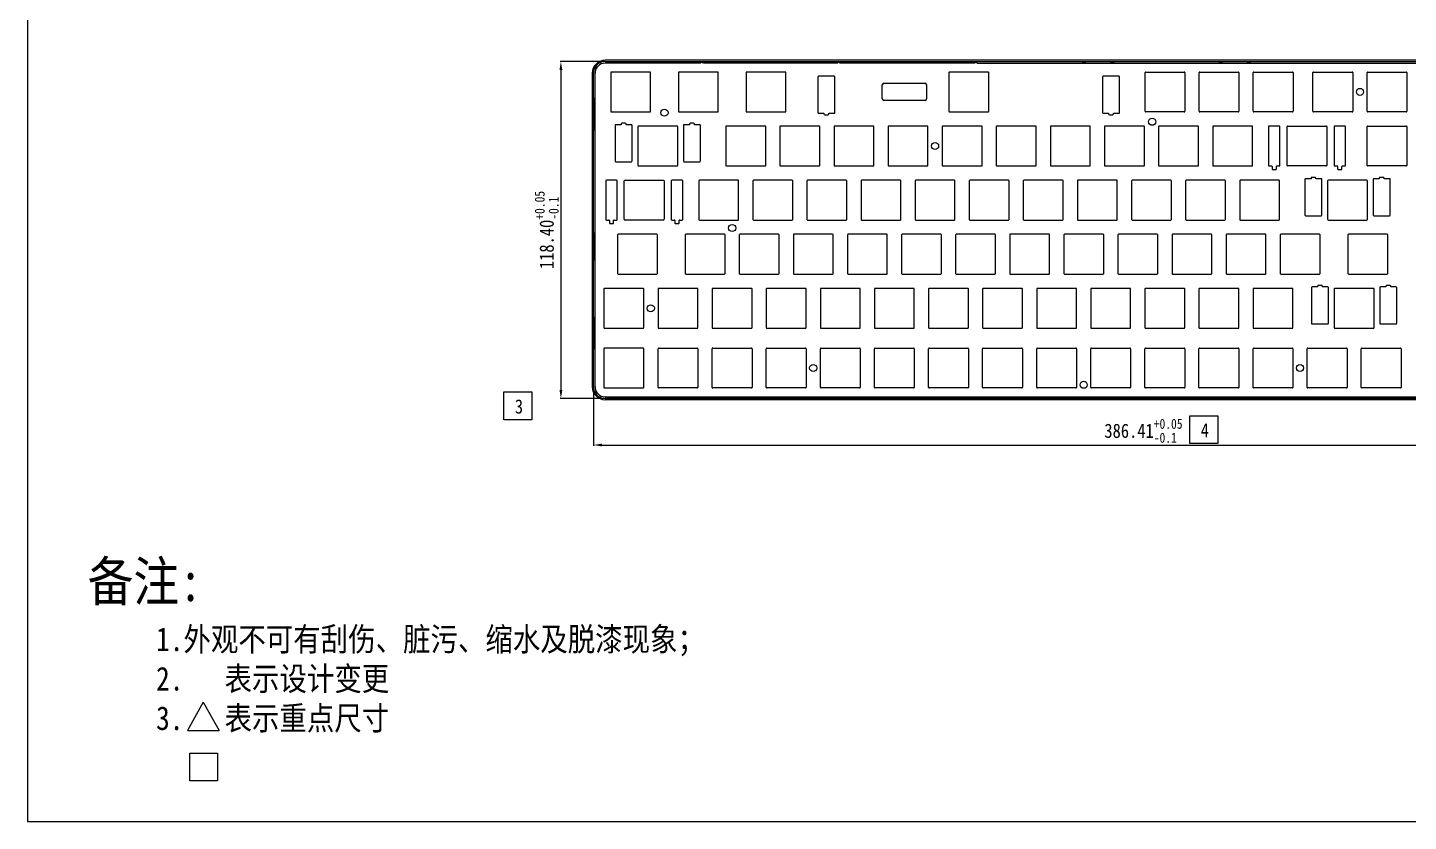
# Model space of a CAD drawing. Header units: millimetres. Extents: x 217 to 1040, y -1066 to -424.
# Drawn here: x 216.9 to 701.9, y -1065.9 to -787 of the extents above; entities that cross this region are included whole.
import ezdxf

# ---------------------------------------------------------------- set-up
doc = ezdxf.new("R2010")
doc.units = ezdxf.units.MM
doc.header["$PDMODE"] = 3
doc.header["$PDSIZE"] = 8
doc.layers.get('0').update_dxf_attribs({"linetype": 'CONTINUOUS'})
doc.layers.get('Defpoints').update_dxf_attribs({"linetype": 'CONTINUOUS'})
for name, color, linetype in [('图框', 7, 'CONTINUOUS'), ('文字说明', 7, 'CONTINUOUS'), ('标注尺寸', 2, 'CONTINUOUS')]:
    doc.layers.add(name, color=color, linetype=linetype)
doc.styles.get("Standard").update_dxf_attribs({"font": '', "width": 0.85, "height": 5})
doc.styles.get('Standard').set_extended_font_data('SimSun')
doc.dimstyles.get("Standard").update_dxf_attribs({"dimtxt": 5, "dimasz": 3, "dimexe": 0.3, "dimexo": 0.3, "dimgap": 1, "dimtad": 1, "dimzin": 1, "dimdsep": 46, "dimtxsty": 'Standard', "dimcen": 0.09, "dimclrd": 3, "dimclre": 3, "dimclrt": 3, "dimadec": 0, "dimazin": 2, "dimtp": 0.01, "dimtm": 0.01, "dimtfac": 1, "dimtofl": 0, "dimtmove": 0, "dimatfit": 3, "dimfxl": 0, "dimtolj": 1, "dimarcsym": 0})

# ---------------------------------------------------------------- blocks, each defined once
blk = doc.blocks.new('*D35')
at = {"layer": 'Defpoints', "color": 0}
for p in [(419.75, -798.94), (404.23, -917.34), (419.75, -917.34)]:
    blk.add_point(p, dxfattribs=at)
at = {"layer": '标注尺寸', "color": 3, "lineweight": -2}
for p, q in [((419.45, -798.94), (403.93, -798.94)), ((404.23, -801.94), (404.23, -914.34)), ((419.45, -917.34), (403.93, -917.34))]:
    blk.add_line(p, q, dxfattribs=at)
at = {"layer": '标注尺寸', "color": 3}
for points in [[(403.73, -801.94), (404.73, -801.94), (404.23, -798.94)], [(403.73, -914.34), (404.73, -914.34), (404.23, -917.34)]]:
    blk.add_solid(points, dxfattribs=at)
at = {"layer": '标注尺寸', "color": 3, "insert": (399.23, -858.14), "char_height": 5, "attachment_point": 5, "rotation": 90}
blk.add_mtext('\\A1;118.40{\\H0.7x;\\S+0.05^ -0.1;}', dxfattribs=at)
blk = doc.blocks.new('*D41')
at = {"layer": 'Defpoints', "color": 0}
for p in [(415.65, -913.24), (802.06, -913.24), (802.06, -933.67)]:
    blk.add_point(p, dxfattribs=at)
at = {"layer": '标注尺寸', "color": 3, "lineweight": -2}
for p, q in [((415.65, -913.54), (415.65, -933.97)), ((802.06, -913.54), (802.06, -933.97)), ((418.65, -933.67), (799.06, -933.67))]:
    blk.add_line(p, q, dxfattribs=at)
at = {"layer": '标注尺寸', "color": 3}
for points in [[(418.65, -933.17), (418.65, -934.17), (415.65, -933.67)], [(799.06, -933.17), (799.06, -934.17), (802.06, -933.67)]]:
    blk.add_solid(points, dxfattribs=at)
at = {"layer": '标注尺寸', "color": 3, "insert": (608.86, -928.66), "char_height": 5, "attachment_point": 5}
blk.add_mtext('\\A1;386.41{\\H0.7x;\\S+0.05^ -0.1;}', dxfattribs=at)

msp = doc.modelspace()

# ---------------------------------------------------------------- linework, layer by layer
at = {"color": 7, "linetype": 'Continuous'}
for p, q in [((453.42, -799.537), (419.752, -799.537)), ((797.964, -798.537), (419.753, -798.537)), ((419.753, -798.937), (797.964, -798.937)), ((452.545, -799.108), (444.771, -799.108)), ((501.5, -799.537), (454.286, -799.537)), ((500.625, -799.108), (492.851, -799.108)), ((549.58, -799.537), (502.366, -799.537)), ((548.705, -799.108), (540.931, -799.108)), ((550.446, -799.537), (773.82, -799.537)), ((596.785, -799.108), (589.011, -799.108)), ((644.865, -799.108), (637.091, -799.108)), ((415.253, -803.037), (415.253, -913.237)), ((415.653, -913.237), (415.653, -803.037)), ((416.253, -913.237), (416.253, -803.037)), ((421.728, -802.837), (421.728, -816.437)), ((435.528, -802.637), (421.928, -802.637)), ((435.728, -816.437), (435.728, -802.837)), ((445.488, -802.837), (445.488, -816.437)), ((459.288, -802.637), (445.688, -802.637)), ((459.488, -816.437), (459.488, -802.837)), ((469.248, -802.837), (469.248, -816.437)), ((483.048, -802.637), (469.448, -802.637)), ((483.248, -816.437), (483.248, -802.837)), ((494.483, -804.387), (494.483, -816.887)), ((500.233, -804.137), (494.733, -804.137)), ((500.483, -816.887), (500.483, -804.387)), ((540.508, -802.837), (540.508, -816.437)), ((554.308, -802.637), (540.708, -802.637)), ((554.508, -816.437), (554.508, -802.837)), ((594.483, -804.387), (594.483, -816.887)), ((600.233, -804.137), (594.733, -804.137)), ((600.483, -816.887), (600.483, -804.387)), ((609.408, -816.437), (609.408, -802.837)), ((609.608, -802.637), (623.208, -802.637)), ((623.408, -802.837), (623.408, -816.437)), ((628.408, -816.437), (628.408, -802.837)), ((628.608, -802.637), (642.208, -802.637)), ((642.408, -802.837), (642.408, -816.437)), ((647.408, -816.437), (647.408, -802.837)), ((647.608, -802.637), (661.208, -802.637)), ((661.408, -802.837), (661.408, -816.437)), ((668.408, -816.437), (668.408, -802.837)), ((668.608, -802.637), (682.208, -802.637)), ((682.408, -802.837), (682.408, -816.437)), ((687.408, -816.437), (687.408, -802.837)), ((687.608, -802.637), (701.208, -802.637)), ((701.408, -802.837), (701.408, -816.437)), ((517.135, -812.105), (517.135, -807.105)), ((517.635, -806.605), (532.135, -806.605)), ((532.635, -807.105), (532.635, -812.105)), ((415.753, -822.565), (415.753, -812.309)), ((532.135, -812.605), (517.635, -812.605)), ((421.928, -816.637), (435.528, -816.637)), ((445.688, -816.637), (459.288, -816.637)), ((469.448, -816.637), (483.048, -816.637)), ((494.733, -817.137), (496.633, -817.137)), ((496.633, -817.137), (496.633, -817.387)), ((496.883, -817.637), (498.083, -817.637)), ((498.333, -817.387), (498.333, -817.137)), ((498.333, -817.137), (500.233, -817.137)), ((540.708, -816.637), (554.308, -816.637)), ((594.733, -817.137), (596.633, -817.137)), ((596.633, -817.137), (596.633, -817.387)), ((596.883, -817.637), (598.083, -817.637)), ((598.333, -817.387), (598.333, -817.137)), ((598.333, -817.137), (600.233, -817.137)), ((623.208, -816.637), (609.608, -816.637)), ((642.208, -816.637), (628.608, -816.637)), ((661.208, -816.637), (647.608, -816.637)), ((682.208, -816.637), (668.608, -816.637)), ((701.208, -816.637), (687.608, -816.637)), ((423.258, -821.387), (423.258, -833.887)), ((425.408, -821.137), (423.508, -821.137)), ((425.408, -820.887), (425.408, -821.137)), ((426.858, -820.637), (425.658, -820.637)), ((427.108, -821.137), (427.108, -820.887)), ((429.008, -821.137), (427.108, -821.137)), ((429.258, -833.887), (429.258, -821.387)), ((431.258, -821.887), (431.258, -835.387)), ((445.008, -821.637), (431.508, -821.637)), ((445.258, -835.387), (445.258, -821.887)), ((447.258, -821.387), (447.258, -833.887)), ((449.408, -821.137), (447.508, -821.137)), ((449.408, -820.887), (449.408, -821.137)), ((450.858, -820.637), (449.658, -820.637)), ((451.108, -821.137), (451.108, -820.887)), ((453.008, -821.137), (451.108, -821.137)), ((453.258, -833.887), (453.258, -821.387)), ((462.168, -821.837), (462.168, -835.437)), ((475.968, -821.637), (462.368, -821.637)), ((476.168, -835.437), (476.168, -821.837)), ((481.168, -821.837), (481.168, -835.437)), ((494.968, -821.637), (481.368, -821.637)), ((495.168, -835.437), (495.168, -821.837)), ((500.168, -821.837), (500.168, -835.437)), ((513.968, -821.637), (500.368, -821.637)), ((514.168, -835.437), (514.168, -821.837)), ((519.168, -821.837), (519.168, -835.437)), ((532.968, -821.637), (519.368, -821.637)), ((533.168, -835.437), (533.168, -821.837)), ((538.168, -821.837), (538.168, -835.437)), ((551.968, -821.637), (538.368, -821.637)), ((552.168, -835.437), (552.168, -821.837)), ((557.168, -821.837), (557.168, -835.437)), ((570.968, -821.637), (557.368, -821.637)), ((571.168, -835.437), (571.168, -821.837)), ((576.168, -821.837), (576.168, -835.437)), ((589.968, -821.637), (576.368, -821.637)), ((590.168, -835.437), (590.168, -821.837)), ((595.168, -821.837), (595.168, -835.437)), ((608.968, -821.637), (595.368, -821.637)), ((609.168, -835.437), (609.168, -821.837)), ((614.168, -821.837), (614.168, -835.437)), ((627.968, -821.637), (614.368, -821.637)), ((628.168, -835.437), (628.168, -821.837)), ((633.168, -821.837), (633.168, -835.437)), ((646.968, -821.637), (633.368, -821.637)), ((647.168, -835.437), (647.168, -821.837)), ((652.798, -821.837), (652.798, -835.437)), ((656.598, -821.637), (652.998, -821.637)), ((656.798, -835.437), (656.798, -821.837)), ((659.298, -835.437), (659.298, -821.837)), ((659.498, -821.637), (673.098, -821.637)), ((673.298, -821.837), (673.298, -835.437)), ((675.798, -821.837), (675.798, -835.437)), ((679.598, -821.637), (675.998, -821.637)), ((679.798, -835.437), (679.798, -821.837)), ((687.408, -835.437), (687.408, -821.837)), ((687.608, -821.637), (701.208, -821.637)), ((701.408, -821.837), (701.408, -835.437)), ((423.508, -834.137), (429.008, -834.137)), ((447.508, -834.137), (453.008, -834.137)), ((431.508, -835.637), (445.008, -835.637)), ((462.368, -835.637), (475.968, -835.637)), ((481.368, -835.637), (494.968, -835.637)), ((500.368, -835.637), (513.968, -835.637)), ((519.368, -835.637), (532.968, -835.637)), ((538.368, -835.637), (551.968, -835.637)), ((557.368, -835.637), (570.968, -835.637)), ((576.368, -835.637), (589.968, -835.637)), ((595.368, -835.637), (608.968, -835.637)), ((614.368, -835.637), (627.968, -835.637)), ((633.368, -835.637), (646.968, -835.637)), ((652.998, -835.637), (653.848, -835.637)), ((654.048, -835.837), (654.048, -836.687)), ((654.248, -836.887), (655.348, -836.887)), ((655.548, -836.687), (655.548, -835.837)), ((655.748, -835.637), (656.598, -835.637)), ((673.098, -835.637), (659.498, -835.637)), ((675.998, -835.637), (676.848, -835.637)), ((677.048, -835.837), (677.048, -836.687)), ((677.248, -836.887), (678.348, -836.887)), ((678.548, -836.687), (678.548, -835.837)), ((678.748, -835.637), (679.598, -835.637)), ((701.208, -835.637), (687.608, -835.637)), ((420.008, -840.837), (420.008, -854.437)), ((423.808, -840.637), (420.208, -840.637)), ((424.008, -854.437), (424.008, -840.837)), ((426.508, -854.367), (426.508, -840.907)), ((426.778, -840.637), (440.238, -840.637)), ((440.508, -840.907), (440.508, -854.367)), ((443.008, -840.837), (443.008, -854.437)), ((446.808, -840.637), (443.208, -840.637)), ((447.008, -854.437), (447.008, -840.837)), ((452.658, -840.837), (452.658, -854.437)), ((466.458, -840.637), (452.858, -840.637)), ((466.658, -854.437), (466.658, -840.837)), ((471.658, -840.837), (471.658, -854.437)), ((485.458, -840.637), (471.858, -840.637)), ((485.658, -854.437), (485.658, -840.837)), ((490.658, -840.837), (490.658, -854.437)), ((504.458, -840.637), (490.858, -840.637)), ((504.658, -854.437), (504.658, -840.837)), ((509.658, -840.837), (509.658, -854.437)), ((523.458, -840.637), (509.858, -840.637)), ((523.658, -854.437), (523.658, -840.837)), ((528.658, -840.837), (528.658, -854.437)), ((542.458, -840.637), (528.858, -840.637)), ((542.658, -854.437), (542.658, -840.837)), ((547.658, -840.837), (547.658, -854.437)), ((561.458, -840.637), (547.858, -840.637)), ((561.658, -854.437), (561.658, -840.837)), ((566.658, -840.837), (566.658, -854.437)), ((580.458, -840.637), (566.858, -840.637)), ((580.658, -854.437), (580.658, -840.837)), ((585.658, -840.837), (585.658, -854.437)), ((599.458, -840.637), (585.858, -840.637)), ((599.658, -854.437), (599.658, -840.837)), ((604.658, -840.837), (604.658, -854.437)), ((618.458, -840.637), (604.858, -840.637)), ((618.658, -854.437), (618.658, -840.837)), ((623.658, -840.837), (623.658, -854.437)), ((637.458, -840.637), (623.858, -840.637)), ((637.658, -854.437), (637.658, -840.837)), ((642.658, -840.837), (642.658, -854.437)), ((656.458, -840.637), (642.858, -840.637)), ((656.658, -854.437), (656.658, -840.837)), ((665.558, -840.387), (665.558, -852.887)), ((667.708, -840.137), (665.808, -840.137)), ((667.708, -839.887), (667.708, -840.137)), ((669.158, -839.637), (667.958, -839.637)), ((669.408, -840.137), (669.408, -839.887)), ((671.308, -840.137), (669.408, -840.137)), ((671.558, -852.887), (671.558, -840.387)), ((673.558, -840.887), (673.558, -854.387)), ((687.308, -840.637), (673.808, -840.637)), ((687.558, -854.387), (687.558, -840.887)), ((689.558, -840.387), (689.558, -852.887)), ((691.708, -840.137), (689.808, -840.137)), ((691.708, -839.887), (691.708, -840.137)), ((693.158, -839.637), (691.958, -839.637)), ((693.408, -840.137), (693.408, -839.887)), ((695.308, -840.137), (693.408, -840.137)), ((695.558, -852.887), (695.558, -840.387)), ((665.808, -853.137), (671.308, -853.137)), ((689.808, -853.137), (695.308, -853.137)), ((420.208, -854.637), (421.058, -854.637)), ((421.258, -854.837), (421.258, -855.687)), ((421.458, -855.887), (422.558, -855.887)), ((422.758, -855.687), (422.758, -854.837)), ((422.958, -854.637), (423.808, -854.637)), ((440.238, -854.637), (426.778, -854.637)), ((443.208, -854.637), (444.058, -854.637)), ((444.258, -854.837), (444.258, -855.687)), ((444.458, -855.887), (445.558, -855.887)), ((445.758, -855.687), (445.758, -854.837)), ((445.958, -854.637), (446.808, -854.637)), ((452.858, -854.637), (466.458, -854.637)), ((471.858, -854.637), (485.458, -854.637)), ((490.858, -854.637), (504.458, -854.637)), ((509.858, -854.637), (523.458, -854.637)), ((528.858, -854.637), (542.458, -854.637)), ((547.858, -854.637), (561.458, -854.637)), ((566.858, -854.637), (580.458, -854.637)), ((585.858, -854.637), (599.458, -854.637)), ((604.858, -854.637), (618.458, -854.637)), ((623.858, -854.637), (637.458, -854.637)), ((642.858, -854.637), (656.458, -854.637)), ((673.808, -854.637), (687.308, -854.637)), ((415.753, -868.313), (415.753, -859.561)), ((424.123, -859.837), (424.123, -873.437)), ((437.923, -859.637), (424.323, -859.637)), ((438.123, -873.437), (438.123, -859.837)), ((447.888, -859.837), (447.888, -873.437)), ((461.688, -859.637), (448.088, -859.637)), ((461.888, -873.437), (461.888, -859.837)), ((466.888, -859.837), (466.888, -873.437)), ((480.688, -859.637), (467.088, -859.637)), ((480.888, -873.437), (480.888, -859.837)), ((485.888, -859.837), (485.888, -873.437)), ((499.688, -859.637), (486.088, -859.637)), ((499.888, -873.437), (499.888, -859.837)), ((504.888, -859.837), (504.888, -873.437)), ((518.688, -859.637), (505.088, -859.637)), ((518.888, -873.437), (518.888, -859.837)), ((523.888, -859.837), (523.888, -873.437)), ((537.688, -859.637), (524.088, -859.637)), ((537.888, -873.437), (537.888, -859.837)), ((542.888, -859.837), (542.888, -873.437)), ((556.688, -859.637), (543.088, -859.637)), ((556.888, -873.437), (556.888, -859.837)), ((561.888, -859.837), (561.888, -873.437)), ((575.688, -859.637), (562.088, -859.637)), ((575.888, -873.437), (575.888, -859.837)), ((580.888, -859.837), (580.888, -873.437)), ((594.688, -859.637), (581.088, -859.637)), ((594.888, -873.437), (594.888, -859.837)), ((599.888, -859.837), (599.888, -873.437)), ((613.688, -859.637), (600.088, -859.637)), ((613.888, -873.437), (613.888, -859.837)), ((618.888, -859.837), (618.888, -873.437)), ((632.688, -859.637), (619.088, -859.637)), ((632.888, -873.437), (632.888, -859.837)), ((637.888, -859.837), (637.888, -873.437)), ((651.688, -859.637), (638.088, -859.637)), ((651.888, -873.437), (651.888, -859.837)), ((656.888, -859.837), (656.888, -873.437)), ((670.688, -859.637), (657.088, -859.637)), ((670.888, -873.437), (670.888, -859.837)), ((680.653, -859.837), (680.653, -873.437)), ((694.453, -859.637), (680.853, -859.637)), ((694.653, -873.437), (694.653, -859.837)), ((424.323, -873.637), (437.923, -873.637)), ((448.088, -873.637), (461.688, -873.637)), ((467.088, -873.637), (480.688, -873.637)), ((486.088, -873.637), (499.688, -873.637)), ((505.088, -873.637), (518.688, -873.637)), ((524.088, -873.637), (537.688, -873.637)), ((543.088, -873.637), (556.688, -873.637)), ((562.088, -873.637), (575.688, -873.637)), ((581.088, -873.637), (594.688, -873.637)), ((600.088, -873.637), (613.688, -873.637)), ((619.088, -873.637), (632.688, -873.637)), ((638.088, -873.637), (651.688, -873.637)), ((657.088, -873.637), (670.688, -873.637)), ((671.458, -877.637), (670.258, -877.637)), ((680.853, -873.637), (694.453, -873.637)), ((695.458, -877.637), (694.258, -877.637)), ((419.358, -878.837), (419.358, -892.437)), ((433.158, -878.637), (419.558, -878.637)), ((433.358, -892.437), (433.358, -878.837)), ((438.358, -878.837), (438.358, -892.437)), ((452.158, -878.637), (438.558, -878.637)), ((452.358, -892.437), (452.358, -878.837)), ((457.358, -878.837), (457.358, -892.437)), ((471.158, -878.637), (457.558, -878.637)), ((471.358, -892.437), (471.358, -878.837)), ((476.358, -878.837), (476.358, -892.437)), ((490.158, -878.637), (476.558, -878.637)), ((490.358, -892.437), (490.358, -878.837)), ((495.358, -878.837), (495.358, -892.437)), ((509.158, -878.637), (495.558, -878.637)), ((509.358, -892.437), (509.358, -878.837)), ((514.358, -878.837), (514.358, -892.437)), ((528.158, -878.637), (514.558, -878.637)), ((528.358, -892.437), (528.358, -878.837)), ((533.358, -878.837), (533.358, -892.437)), ((547.158, -878.637), (533.558, -878.637)), ((547.358, -892.437), (547.358, -878.837)), ((552.358, -878.837), (552.358, -892.437)), ((566.158, -878.637), (552.558, -878.637)), ((566.358, -892.437), (566.358, -878.837)), ((571.358, -878.837), (571.358, -892.437)), ((585.158, -878.637), (571.558, -878.637)), ((585.358, -892.437), (585.358, -878.837)), ((590.358, -878.837), (590.358, -892.437)), ((604.158, -878.637), (590.558, -878.637)), ((604.358, -892.437), (604.358, -878.837)), ((609.358, -878.837), (609.358, -892.437)), ((623.158, -878.637), (609.558, -878.637)), ((623.358, -892.437), (623.358, -878.837)), ((628.358, -878.837), (628.358, -892.437)), ((642.158, -878.637), (628.558, -878.637)), ((642.358, -892.437), (642.358, -878.837)), ((647.358, -878.837), (647.358, -892.437)), ((661.158, -878.637), (647.558, -878.637)), ((661.358, -892.437), (661.358, -878.837)), ((667.858, -878.387), (667.858, -890.887)), ((670.008, -878.137), (668.108, -878.137)), ((670.008, -877.887), (670.008, -878.137)), ((671.708, -878.137), (671.708, -877.887)), ((673.608, -878.137), (671.708, -878.137)), ((673.858, -890.887), (673.858, -878.387)), ((675.858, -878.837), (675.858, -892.437)), ((689.658, -878.637), (676.058, -878.637)), ((689.858, -892.437), (689.858, -878.837)), ((691.858, -878.387), (691.858, -890.887)), ((694.008, -878.137), (692.108, -878.137)), ((694.008, -877.887), (694.008, -878.137)), ((695.708, -878.137), (695.708, -877.887)), ((697.608, -878.137), (695.708, -878.137)), ((697.858, -890.887), (697.858, -878.387)), ((415.753, -899.465), (415.753, -889.209)), ((668.108, -891.137), (673.608, -891.137)), ((692.108, -891.137), (697.608, -891.137)), ((419.558, -892.637), (433.158, -892.637)), ((438.558, -892.637), (452.158, -892.637)), ((457.558, -892.637), (471.158, -892.637)), ((476.558, -892.637), (490.158, -892.637)), ((495.558, -892.637), (509.158, -892.637)), ((514.558, -892.637), (528.158, -892.637)), ((533.558, -892.637), (547.158, -892.637)), ((552.558, -892.637), (566.158, -892.637)), ((571.558, -892.637), (585.158, -892.637)), ((590.558, -892.637), (604.158, -892.637)), ((609.558, -892.637), (623.158, -892.637)), ((628.558, -892.637), (642.158, -892.637)), ((647.558, -892.637), (661.158, -892.637)), ((676.058, -892.637), (689.658, -892.637)), ((419.358, -899.837), (419.358, -913.437)), ((433.158, -899.637), (419.558, -899.637)), ((433.358, -913.437), (433.358, -899.837)), ((438.358, -913.437), (438.358, -899.837)), ((438.558, -899.637), (452.158, -899.637)), ((452.358, -899.837), (452.358, -913.437)), ((457.358, -913.437), (457.358, -899.837)), ((457.558, -899.637), (471.158, -899.637)), ((471.358, -899.837), (471.358, -913.437)), ((476.358, -913.437), (476.358, -899.837)), ((476.558, -899.637), (490.158, -899.637)), ((490.358, -899.837), (490.358, -913.437)), ((495.358, -913.437), (495.358, -899.837)), ((495.558, -899.637), (509.158, -899.637)), ((509.358, -899.837), (509.358, -913.437)), ((514.358, -913.437), (514.358, -899.837)), ((514.558, -899.637), (528.158, -899.637)), ((528.358, -899.837), (528.358, -913.437)), ((533.358, -913.437), (533.358, -899.837)), ((533.558, -899.637), (547.158, -899.637)), ((547.358, -899.837), (547.358, -913.437)), ((552.358, -913.437), (552.358, -899.837)), ((552.558, -899.637), (566.158, -899.637)), ((566.358, -899.837), (566.358, -913.437)), ((571.358, -913.437), (571.358, -899.837)), ((571.558, -899.637), (585.158, -899.637)), ((585.358, -899.837), (585.358, -913.437)), ((590.358, -913.437), (590.358, -899.837)), ((590.558, -899.637), (604.158, -899.637)), ((604.358, -899.837), (604.358, -913.437)), ((609.358, -913.437), (609.358, -899.837)), ((609.558, -899.637), (623.158, -899.637)), ((623.358, -899.837), (623.358, -913.437)), ((628.358, -913.437), (628.358, -899.837)), ((628.558, -899.637), (642.158, -899.637)), ((642.358, -899.837), (642.358, -913.437)), ((647.358, -913.437), (647.358, -899.837)), ((647.558, -899.637), (661.158, -899.637)), ((661.358, -899.837), (661.358, -913.437)), ((666.358, -913.437), (666.358, -899.837)), ((666.558, -899.637), (680.158, -899.637)), ((680.358, -899.837), (680.358, -913.437)), ((685.358, -913.437), (685.358, -899.837)), ((685.558, -899.637), (699.158, -899.637)), ((699.358, -899.837), (699.358, -913.437)), ((419.558, -913.637), (433.158, -913.637)), ((452.158, -913.637), (438.558, -913.637)), ((471.158, -913.637), (457.558, -913.637)), ((490.158, -913.637), (476.558, -913.637)), ((509.158, -913.637), (495.558, -913.637)), ((528.158, -913.637), (514.558, -913.637)), ((547.158, -913.637), (533.558, -913.637)), ((566.158, -913.637), (552.558, -913.637)), ((585.158, -913.637), (571.558, -913.637)), ((604.158, -913.637), (590.558, -913.637)), ((623.158, -913.637), (609.558, -913.637)), ((642.158, -913.637), (628.558, -913.637)), ((661.158, -913.637), (647.558, -913.637)), ((680.158, -913.637), (666.558, -913.637)), ((699.158, -913.637), (685.558, -913.637)), ((419.752, -916.737), (797.964, -916.737)), ((797.965, -917.737), (419.752, -917.737)), ((797.964, -917.337), (419.753, -917.337)), ((470.786, -917.237), (460.53, -917.237)), ((511.786, -917.237), (501.53, -917.237)), ((551.786, -917.237), (541.53, -917.237)), ((594.686, -917.237), (584.43, -917.237)), ((643.186, -917.237), (632.93, -917.237))]:
    msp.add_line(p, q, dxfattribs=at)
for centre in [(684.908, -809.637), (440.609, -816.932), (611.917, -820.117), (535.668, -828.637), (464.388, -857.437), (435.813, -885.637), (492.858, -906.6), (663.858, -906.6), (587.858, -912.5)]:
    msp.add_circle(centre, 1.25, dxfattribs=at)
for centre, radius, start, end in [((419.753, -803.037), 4.5, 90, 180), ((419.753, -803.037), 4.1, 90.01089, 180.01095), ((419.753, -803.037), 3.5, 90, 180), ((421.928, -802.837), 0.2, 90, 180), ((435.528, -802.837), 0.2, 0, 90), ((445.688, -802.837), 0.2, 90, 180), ((459.288, -802.837), 0.2, 0, 90), ((469.448, -802.837), 0.2, 90, 180), ((483.048, -802.837), 0.2, 0, 90), ((494.733, -804.387), 0.25, 90, 180), ((500.233, -804.387), 0.25, 0, 90), ((540.708, -802.837), 0.2, 90, 180), ((554.308, -802.837), 0.2, 0, 90), ((594.733, -804.387), 0.25, 90, 180), ((600.233, -804.387), 0.25, 0, 90), ((609.608, -802.837), 0.2, 90, 180), ((623.208, -802.837), 0.2, 0, 90), ((628.608, -802.837), 0.2, 90, 180), ((642.208, -802.837), 0.2, 0, 90), ((647.608, -802.837), 0.2, 90, 180), ((661.208, -802.837), 0.2, 0, 90), ((668.608, -802.837), 0.2, 90, 180), ((682.208, -802.837), 0.2, 0, 90), ((687.608, -802.837), 0.2, 90, 180), ((701.208, -802.837), 0.2, 0, 90), ((517.635, -807.105), 0.5, 90, 180), ((532.135, -807.105), 0.5, 0, 90), ((416.253, -812.309), 0.5, 90, 180), ((517.635, -812.105), 0.5, 180, 270), ((532.135, -812.105), 0.5, 270, 0), ((421.928, -816.437), 0.2, 180, 270), ((435.528, -816.437), 0.2, 270, 0), ((445.688, -816.437), 0.2, 180, 270), ((459.288, -816.437), 0.2, 270, 0), ((469.448, -816.437), 0.2, 180, 270), ((483.048, -816.437), 0.2, 270, 0), ((494.733, -816.887), 0.25, 180, 270), ((496.883, -817.387), 0.25, 180, 270), ((498.083, -817.387), 0.25, 270, 0), ((500.233, -816.887), 0.25, 270, 0), ((540.708, -816.437), 0.2, 180, 270), ((554.308, -816.437), 0.2, 270, 0), ((594.733, -816.887), 0.25, 180, 270), ((596.883, -817.387), 0.25, 180, 270), ((598.083, -817.387), 0.25, 270, 0), ((600.233, -816.887), 0.25, 270, 0), ((609.608, -816.437), 0.2, 180, 270), ((623.208, -816.437), 0.2, 270, 0), ((628.608, -816.437), 0.2, 180, 270), ((642.208, -816.437), 0.2, 270, 0), ((647.608, -816.437), 0.2, 180, 270), ((661.208, -816.437), 0.2, 270, 0), ((668.608, -816.437), 0.2, 180, 270), ((682.208, -816.437), 0.2, 270, 0), ((687.608, -816.437), 0.2, 180, 270), ((701.208, -816.437), 0.2, 270, 0), ((416.253, -822.565), 0.5, 180, 270), ((423.508, -821.387), 0.25, 90, 180), ((425.658, -820.887), 0.25, 90, 180), ((426.858, -820.887), 0.25, 0, 90), ((429.008, -821.387), 0.25, 0, 90), ((431.508, -821.887), 0.25, 90, 180), ((445.008, -821.887), 0.25, 0, 90), ((447.508, -821.387), 0.25, 90, 180), ((449.658, -820.887), 0.25, 90, 180), ((450.858, -820.887), 0.25, 0, 90), ((453.008, -821.387), 0.25, 0, 90), ((462.368, -821.837), 0.2, 90, 180), ((475.968, -821.837), 0.2, 0, 90), ((481.368, -821.837), 0.2, 90, 180), ((494.968, -821.837), 0.2, 0, 90), ((500.368, -821.837), 0.2, 90, 180), ((513.968, -821.837), 0.2, 0, 90), ((519.368, -821.837), 0.2, 90, 180), ((532.968, -821.837), 0.2, 0, 90), ((538.368, -821.837), 0.2, 90, 180), ((551.968, -821.837), 0.2, 0, 90), ((557.368, -821.837), 0.2, 90, 180), ((570.968, -821.837), 0.2, 0, 90), ((576.368, -821.837), 0.2, 90, 180), ((589.968, -821.837), 0.2, 0, 90), ((595.368, -821.837), 0.2, 90, 180), ((608.968, -821.837), 0.2, 0, 90), ((614.368, -821.837), 0.2, 90, 180), ((627.968, -821.837), 0.2, 0, 90), ((633.368, -821.837), 0.2, 90, 180), ((646.968, -821.837), 0.2, 0, 90), ((652.998, -821.837), 0.2, 90, 180), ((656.598, -821.837), 0.2, 0, 90), ((659.498, -821.837), 0.2, 90, 180), ((673.098, -821.837), 0.2, 0, 90), ((675.998, -821.837), 0.2, 90, 180), ((679.598, -821.837), 0.2, 0, 90), ((687.608, -821.837), 0.2, 90, 180), ((701.208, -821.837), 0.2, 0, 90), ((423.508, -833.887), 0.25, 180, 270), ((429.008, -833.887), 0.25, 270, 0), ((447.508, -833.887), 0.25, 180, 270), ((453.008, -833.887), 0.25, 270, 0), ((431.508, -835.387), 0.25, 180, 270), ((445.008, -835.387), 0.25, 270, 0), ((462.368, -835.437), 0.2, 180, 270), ((475.968, -835.437), 0.2, 270, 0), ((481.368, -835.437), 0.2, 180, 270), ((494.968, -835.437), 0.2, 270, 0), ((500.368, -835.437), 0.2, 180, 270), ((513.968, -835.437), 0.2, 270, 0), ((519.368, -835.437), 0.2, 180, 270), ((532.968, -835.437), 0.2, 270, 0), ((538.368, -835.437), 0.2, 180, 270), ((551.968, -835.437), 0.2, 270, 0), ((557.368, -835.437), 0.2, 180, 270), ((570.968, -835.437), 0.2, 270, 0), ((576.368, -835.437), 0.2, 180, 270), ((589.968, -835.437), 0.2, 270, 0), ((595.368, -835.437), 0.2, 180, 270), ((608.968, -835.437), 0.2, 270, 0), ((614.368, -835.437), 0.2, 180, 270), ((627.968, -835.437), 0.2, 270, 0), ((633.368, -835.437), 0.2, 180, 270), ((646.968, -835.437), 0.2, 270, 0), ((652.998, -835.437), 0.2, 180, 270), ((653.848, -835.837), 0.2, 0, 90), ((654.248, -836.687), 0.2, 180, 270), ((655.348, -836.687), 0.2, 270, 0), ((655.748, -835.837), 0.2, 90, 180), ((656.598, -835.437), 0.2, 270, 0), ((659.498, -835.437), 0.2, 180, 270), ((673.098, -835.437), 0.2, 270, 0), ((675.998, -835.437), 0.2, 180, 270), ((676.848, -835.837), 0.2, 0, 90), ((677.248, -836.687), 0.2, 180, 270), ((678.348, -836.687), 0.2, 270, 0), ((678.748, -835.837), 0.2, 90, 180), ((679.598, -835.437), 0.2, 270, 0), ((687.608, -835.437), 0.2, 180, 270), ((701.208, -835.437), 0.2, 270, 0), ((420.208, -840.837), 0.2, 90, 180), ((423.808, -840.837), 0.2, 0, 90), ((426.778, -840.907), 0.27, 90, 180), ((440.238, -840.907), 0.27, 0, 90), ((443.208, -840.837), 0.2, 90, 180), ((446.808, -840.837), 0.2, 0, 90), ((452.858, -840.837), 0.2, 90, 180), ((466.458, -840.837), 0.2, 0, 90), ((471.858, -840.837), 0.2, 90, 180), ((485.458, -840.837), 0.2, 0, 90), ((490.858, -840.837), 0.2, 90, 180), ((504.458, -840.837), 0.2, 0, 90), ((509.858, -840.837), 0.2, 90, 180), ((523.458, -840.837), 0.2, 0, 90), ((528.858, -840.837), 0.2, 90, 180), ((542.458, -840.837), 0.2, 0, 90), ((547.858, -840.837), 0.2, 90, 180), ((561.458, -840.837), 0.2, 0, 90), ((566.858, -840.837), 0.2, 90, 180), ((580.458, -840.837), 0.2, 0, 90), ((585.858, -840.837), 0.2, 90, 180), ((599.458, -840.837), 0.2, 0, 90), ((604.858, -840.837), 0.2, 90, 180), ((618.458, -840.837), 0.2, 0, 90), ((623.858, -840.837), 0.2, 90, 180), ((637.458, -840.837), 0.2, 0, 90), ((642.858, -840.837), 0.2, 90, 180), ((656.458, -840.837), 0.2, 0, 90), ((665.808, -840.387), 0.25, 90, 180), ((667.958, -839.887), 0.25, 90, 180), ((669.158, -839.887), 0.25, 0, 90), ((671.308, -840.387), 0.25, 0, 90), ((673.808, -840.887), 0.25, 90, 180), ((687.308, -840.887), 0.25, 0, 90), ((689.808, -840.387), 0.25, 90, 180), ((691.958, -839.887), 0.25, 90, 180), ((693.158, -839.887), 0.25, 0, 90), ((695.308, -840.387), 0.25, 0, 90), ((665.808, -852.887), 0.25, 180, 270), ((671.308, -852.887), 0.25, 270, 0), ((689.808, -852.887), 0.25, 180, 270), ((695.308, -852.887), 0.25, 270, 0), ((420.208, -854.437), 0.2, 180, 270), ((421.058, -854.837), 0.2, 0, 90), ((421.458, -855.687), 0.2, 180, 270), ((422.558, -855.687), 0.2, 270, 0), ((422.958, -854.837), 0.2, 90, 180), ((423.808, -854.437), 0.2, 270, 0), ((426.778, -854.367), 0.27, 180, 270), ((440.238, -854.367), 0.27, 270, 0), ((443.208, -854.437), 0.2, 180, 270), ((444.058, -854.837), 0.2, 0, 90), ((444.458, -855.687), 0.2, 180, 270), ((445.558, -855.687), 0.2, 270, 0), ((445.958, -854.837), 0.2, 90, 180), ((446.808, -854.437), 0.2, 270, 0), ((452.858, -854.437), 0.2, 180, 270), ((466.458, -854.437), 0.2, 270, 0), ((471.858, -854.437), 0.2, 180, 270), ((485.458, -854.437), 0.2, 270, 0), ((490.858, -854.437), 0.2, 180, 270), ((504.458, -854.437), 0.2, 270, 0), ((509.858, -854.437), 0.2, 180, 270), ((523.458, -854.437), 0.2, 270, 0), ((528.858, -854.437), 0.2, 180, 270), ((542.458, -854.437), 0.2, 270, 0), ((547.858, -854.437), 0.2, 180, 270), ((561.458, -854.437), 0.2, 270, 0), ((566.858, -854.437), 0.2, 180, 270), ((580.458, -854.437), 0.2, 270, 0), ((585.858, -854.437), 0.2, 180, 270), ((599.458, -854.437), 0.2, 270, 0), ((604.858, -854.437), 0.2, 180, 270), ((618.458, -854.437), 0.2, 270, 0), ((623.858, -854.437), 0.2, 180, 270), ((637.458, -854.437), 0.2, 270, 0), ((642.858, -854.437), 0.2, 180, 270), ((656.458, -854.437), 0.2, 270, 0), ((673.808, -854.387), 0.25, 180, 270), ((687.308, -854.387), 0.25, 270, 0), ((416.253, -859.561), 0.5, 90, 180), ((424.323, -859.837), 0.2, 90, 180), ((437.923, -859.837), 0.2, 0, 90), ((448.088, -859.837), 0.2, 90, 180), ((461.688, -859.837), 0.2, 0, 90), ((467.088, -859.837), 0.2, 90, 180), ((480.688, -859.837), 0.2, 0, 90), ((486.088, -859.837), 0.2, 90, 180), ((499.688, -859.837), 0.2, 0, 90), ((505.088, -859.837), 0.2, 90, 180), ((518.688, -859.837), 0.2, 0, 90), ((524.088, -859.837), 0.2, 90, 180), ((537.688, -859.837), 0.2, 0, 90), ((543.088, -859.837), 0.2, 90, 180), ((556.688, -859.837), 0.2, 0, 90), ((562.088, -859.837), 0.2, 90, 180), ((575.688, -859.837), 0.2, 0, 90), ((581.088, -859.837), 0.2, 90, 180), ((594.688, -859.837), 0.2, 0, 90), ((600.088, -859.837), 0.2, 90, 180), ((613.688, -859.837), 0.2, 0, 90), ((619.088, -859.837), 0.2, 90, 180), ((632.688, -859.837), 0.2, 0, 90), ((638.088, -859.837), 0.2, 90, 180), ((651.688, -859.837), 0.2, 0, 90), ((657.088, -859.837), 0.2, 90, 180), ((670.688, -859.837), 0.2, 0, 90), ((680.853, -859.837), 0.2, 90, 180), ((694.453, -859.837), 0.2, 0, 90), ((416.253, -868.313), 0.5, 180, 270), ((424.323, -873.437), 0.2, 180, 270), ((437.923, -873.437), 0.2, 270, 0), ((448.088, -873.437), 0.2, 180, 270), ((461.688, -873.437), 0.2, 270, 0), ((467.088, -873.437), 0.2, 180, 270), ((480.688, -873.437), 0.2, 270, 0), ((486.088, -873.437), 0.2, 180, 270), ((499.688, -873.437), 0.2, 270, 0), ((505.088, -873.437), 0.2, 180, 270), ((518.688, -873.437), 0.2, 270, 0), ((524.088, -873.437), 0.2, 180, 270), ((537.688, -873.437), 0.2, 270, 0), ((543.088, -873.437), 0.2, 180, 270), ((556.688, -873.437), 0.2, 270, 0), ((562.088, -873.437), 0.2, 180, 270), ((575.688, -873.437), 0.2, 270, 0), ((581.088, -873.437), 0.2, 180, 270), ((594.688, -873.437), 0.2, 270, 0), ((600.088, -873.437), 0.2, 180, 270), ((613.688, -873.437), 0.2, 270, 0), ((619.088, -873.437), 0.2, 180, 270), ((632.688, -873.437), 0.2, 270, 0), ((638.088, -873.437), 0.2, 180, 270), ((651.688, -873.437), 0.2, 270, 0), ((657.088, -873.437), 0.2, 180, 270), ((670.258, -877.887), 0.25, 90, 180), ((670.688, -873.437), 0.2, 270, 0), ((671.458, -877.887), 0.25, 0, 90), ((680.853, -873.437), 0.2, 180, 270), ((694.258, -877.887), 0.25, 90, 180), ((694.453, -873.437), 0.2, 270, 0), ((695.458, -877.887), 0.25, 0, 90), ((419.558, -878.837), 0.2, 90, 180), ((433.158, -878.837), 0.2, 0, 90), ((438.558, -878.837), 0.2, 90, 180), ((452.158, -878.837), 0.2, 0, 90), ((457.558, -878.837), 0.2, 90, 180), ((471.158, -878.837), 0.2, 0, 90), ((476.558, -878.837), 0.2, 90, 180), ((490.158, -878.837), 0.2, 0, 90), ((495.558, -878.837), 0.2, 90, 180), ((509.158, -878.837), 0.2, 0, 90), ((514.558, -878.837), 0.2, 90, 180), ((528.158, -878.837), 0.2, 0, 90), ((533.558, -878.837), 0.2, 90, 180), ((547.158, -878.837), 0.2, 0, 90), ((552.558, -878.837), 0.2, 90, 180), ((566.158, -878.837), 0.2, 0, 90), ((571.558, -878.837), 0.2, 90, 180), ((585.158, -878.837), 0.2, 0, 90), ((590.558, -878.837), 0.2, 90, 180), ((604.158, -878.837), 0.2, 0, 90), ((609.558, -878.837), 0.2, 90, 180), ((623.158, -878.837), 0.2, 0, 90), ((628.558, -878.837), 0.2, 90, 180), ((642.158, -878.837), 0.2, 0, 90), ((647.558, -878.837), 0.2, 90, 180), ((661.158, -878.837), 0.2, 0, 90), ((668.108, -878.387), 0.25, 90, 180), ((673.608, -878.387), 0.25, 0, 90), ((676.058, -878.837), 0.2, 90, 180), ((689.658, -878.837), 0.2, 0, 90), ((692.108, -878.387), 0.25, 90, 180), ((697.608, -878.387), 0.25, 0, 90), ((416.253, -889.209), 0.5, 90, 180), ((668.108, -890.887), 0.25, 180, 270), ((673.608, -890.887), 0.25, 270, 0), ((692.108, -890.887), 0.25, 180, 270), ((697.608, -890.887), 0.25, 270, 0), ((419.558, -892.437), 0.2, 180, 270), ((433.158, -892.437), 0.2, 270, 0), ((438.558, -892.437), 0.2, 180, 270), ((452.158, -892.437), 0.2, 270, 0), ((457.558, -892.437), 0.2, 180, 270), ((471.158, -892.437), 0.2, 270, 0), ((476.558, -892.437), 0.2, 180, 270), ((490.158, -892.437), 0.2, 270, 0), ((495.558, -892.437), 0.2, 180, 270), ((509.158, -892.437), 0.2, 270, 0), ((514.558, -892.437), 0.2, 180, 270), ((528.158, -892.437), 0.2, 270, 0), ((533.558, -892.437), 0.2, 180, 270), ((547.158, -892.437), 0.2, 270, 0), ((552.558, -892.437), 0.2, 180, 270), ((566.158, -892.437), 0.2, 270, 0), ((571.558, -892.437), 0.2, 180, 270), ((585.158, -892.437), 0.2, 270, 0), ((590.558, -892.437), 0.2, 180, 270), ((604.158, -892.437), 0.2, 270, 0), ((609.558, -892.437), 0.2, 180, 270), ((623.158, -892.437), 0.2, 270, 0), ((628.558, -892.437), 0.2, 180, 270), ((642.158, -892.437), 0.2, 270, 0), ((647.558, -892.437), 0.2, 180, 270), ((661.158, -892.437), 0.2, 270, 0), ((676.058, -892.437), 0.2, 180, 270), ((689.658, -892.437), 0.2, 270, 0), ((416.253, -899.465), 0.5, 180, 270), ((419.558, -899.837), 0.2, 90, 180), ((433.158, -899.837), 0.2, 0, 90), ((438.558, -899.837), 0.2, 90, 180), ((452.158, -899.837), 0.2, 0, 90), ((457.558, -899.837), 0.2, 90, 180), ((471.158, -899.837), 0.2, 0, 90), ((476.558, -899.837), 0.2, 90, 180), ((490.158, -899.837), 0.2, 0, 90), ((495.558, -899.837), 0.2, 90, 180), ((509.158, -899.837), 0.2, 0, 90), ((514.558, -899.837), 0.2, 90, 180), ((528.158, -899.837), 0.2, 0, 90), ((533.558, -899.837), 0.2, 90, 180), ((547.158, -899.837), 0.2, 0, 90), ((552.558, -899.837), 0.2, 90, 180), ((566.158, -899.837), 0.2, 0, 90), ((571.558, -899.837), 0.2, 90, 180), ((585.158, -899.837), 0.2, 0, 90), ((590.558, -899.837), 0.2, 90, 180), ((604.158, -899.837), 0.2, 0, 90), ((609.558, -899.837), 0.2, 90, 180), ((623.158, -899.837), 0.2, 0, 90), ((628.558, -899.837), 0.2, 90, 180), ((642.158, -899.837), 0.2, 0, 90), ((647.558, -899.837), 0.2, 90, 180), ((661.158, -899.837), 0.2, 0, 90), ((666.558, -899.837), 0.2, 90, 180), ((680.158, -899.837), 0.2, 0, 90), ((685.558, -899.837), 0.2, 90, 180), ((699.158, -899.837), 0.2, 0, 90), ((419.753, -913.237), 4.5, 180, 270), ((419.753, -913.237), 4.1, 179.98905, 269.98911), ((419.753, -913.237), 3.5, 180, 270), ((419.558, -913.437), 0.2, 180, 270), ((433.158, -913.437), 0.2, 270, 0), ((438.558, -913.437), 0.2, 180, 270), ((452.158, -913.437), 0.2, 270, 0), ((457.558, -913.437), 0.2, 180, 270), ((471.158, -913.437), 0.2, 270, 0), ((476.558, -913.437), 0.2, 180, 270), ((490.158, -913.437), 0.2, 270, 0), ((495.558, -913.437), 0.2, 180, 270), ((509.158, -913.437), 0.2, 270, 0), ((514.558, -913.437), 0.2, 180, 270), ((528.158, -913.437), 0.2, 270, 0), ((533.558, -913.437), 0.2, 180, 270), ((547.158, -913.437), 0.2, 270, 0), ((552.558, -913.437), 0.2, 180, 270), ((566.158, -913.437), 0.2, 270, 0), ((571.558, -913.437), 0.2, 180, 270), ((585.158, -913.437), 0.2, 270, 0), ((590.558, -913.437), 0.2, 180, 270), ((604.158, -913.437), 0.2, 270, 0), ((609.558, -913.437), 0.2, 180, 270), ((623.158, -913.437), 0.2, 270, 0), ((628.558, -913.437), 0.2, 180, 270), ((642.158, -913.437), 0.2, 270, 0), ((647.558, -913.437), 0.2, 180, 270), ((661.158, -913.437), 0.2, 270, 0), ((666.558, -913.437), 0.2, 180, 270), ((680.158, -913.437), 0.2, 270, 0), ((685.558, -913.437), 0.2, 180, 270), ((699.158, -913.437), 0.2, 270, 0), ((460.53, -916.737), 0.5, 180, 270), ((470.786, -916.737), 0.5, 270, 0), ((501.53, -916.737), 0.5, 180, 270), ((511.786, -916.737), 0.5, 270, 0), ((541.53, -916.737), 0.5, 180, 270), ((551.786, -916.737), 0.5, 270, 0), ((584.43, -916.737), 0.5, 180, 270), ((594.686, -916.737), 0.5, 270, 0), ((632.93, -916.737), 0.5, 180, 270), ((643.186, -916.737), 0.5, 270, 0)]:
    msp.add_arc(centre, radius, start, end, dxfattribs=at)
for points in [[(444.771, -799.108), (444.173, -799.108), (443.568, -799.276), (443.03, -799.537)], [(454.286, -799.537), (453.748, -799.276), (453.143, -799.108), (452.545, -799.108)], [(492.851, -799.108), (492.253, -799.108), (491.648, -799.276), (491.11, -799.537)], [(502.366, -799.537), (501.828, -799.276), (501.223, -799.108), (500.625, -799.108)], [(540.931, -799.108), (540.333, -799.108), (539.728, -799.276), (539.19, -799.537)], [(550.446, -799.537), (549.908, -799.276), (549.303, -799.108), (548.705, -799.108)], [(589.011, -799.108), (588.413, -799.108), (587.808, -799.276), (587.27, -799.537)], [(598.526, -799.537), (597.988, -799.276), (597.383, -799.108), (596.785, -799.108)], [(637.091, -799.108), (636.493, -799.108), (635.888, -799.276), (635.35, -799.537)], [(646.606, -799.537), (646.068, -799.276), (645.463, -799.108), (644.865, -799.108)]]:
    msp.add_open_spline(points, degree=3, dxfattribs=at)
at = {"layer": '图框'}
for p, q in [((216.91, -461.576), (216.91, -1065.876)), ((216.91, -1065.876), (1040.194, -1065.876))]:
    msp.add_line(p, q, dxfattribs=at)
at = {"layer": '文字说明', "color": 1}
for p, q in [((278.594, -1024.007), (273.05, -1033.987)), ((278.594, -1024.007), (284.138, -1033.987)), ((273.05, -1033.987), (284.138, -1033.987))]:
    msp.add_line(p, q, dxfattribs=at)
at = {"layer": '文字说明', "color": 3}
msp.add_lwpolyline([(273.896, -1041.887), (283.598, -1041.887), (283.598, -1051.589), (273.896, -1051.589)], close=True, dxfattribs=at)
at = {"layer": '标注尺寸', "color": 1}
for points in [[(384.208, -915.002), (394.008, -915.002), (394.008, -924.802), (384.208, -924.802)], [(625.129, -923.372), (634.929, -923.372), (634.929, -933.172), (625.129, -933.172)]]:
    msp.add_lwpolyline(points, close=True, dxfattribs=at)

# ---------------------------------------------------------------- texts
at = {"layer": '文字说明', "insert": (237.991, -974.625), "char_height": 13.86, "width": 286.22597, "attachment_point": 1}
msp.add_mtext('备注:\\P   {\\H0.6x;1.外观不可有刮伤、脏污、缩水及脱漆现象；\\P     2.   表示设计变更  \\P     3.   表示重点尺寸\\P     }', dxfattribs=at)
at = {"layer": '标注尺寸', "color": 1, "char_height": 5, "width": 5.95188, "attachment_point": 1}
for s, insert in [('3', (388.048, -917.625)), ('4', (628.969, -925.995))]:
    msp.add_mtext(s, dxfattribs=dict(at, insert=insert))

# ---------------------------------------------------------------- dimensions: what is measured, and where the dimension line sits
at = {"layer": '标注尺寸', "color": 1}
dim = msp.add_linear_dim(base=(404.234, -917.337), p1=(419.753, -798.937), p2=(419.753, -917.337), angle=90, text='<>{\\H0.7x;\\S+0.05^ -0.1;}', dimstyle='Standard', dxfattribs=at)
dim.commit()
dim.dimension.update_dxf_attribs({"geometry": '*D35', "text_midpoint": (399.229, -858.137)})
dim = msp.add_linear_dim(base=(802.064, -933.668), p1=(415.653, -913.237), p2=(802.064, -913.237), text='<>{\\H0.7x;\\S+0.05^ -0.1;}', dimstyle='Standard', dxfattribs=at)
dim.commit()
dim.dimension.update_dxf_attribs({"geometry": '*D41', "text_midpoint": (608.858, -928.663)})

doc.saveas('drawing.dxf')
